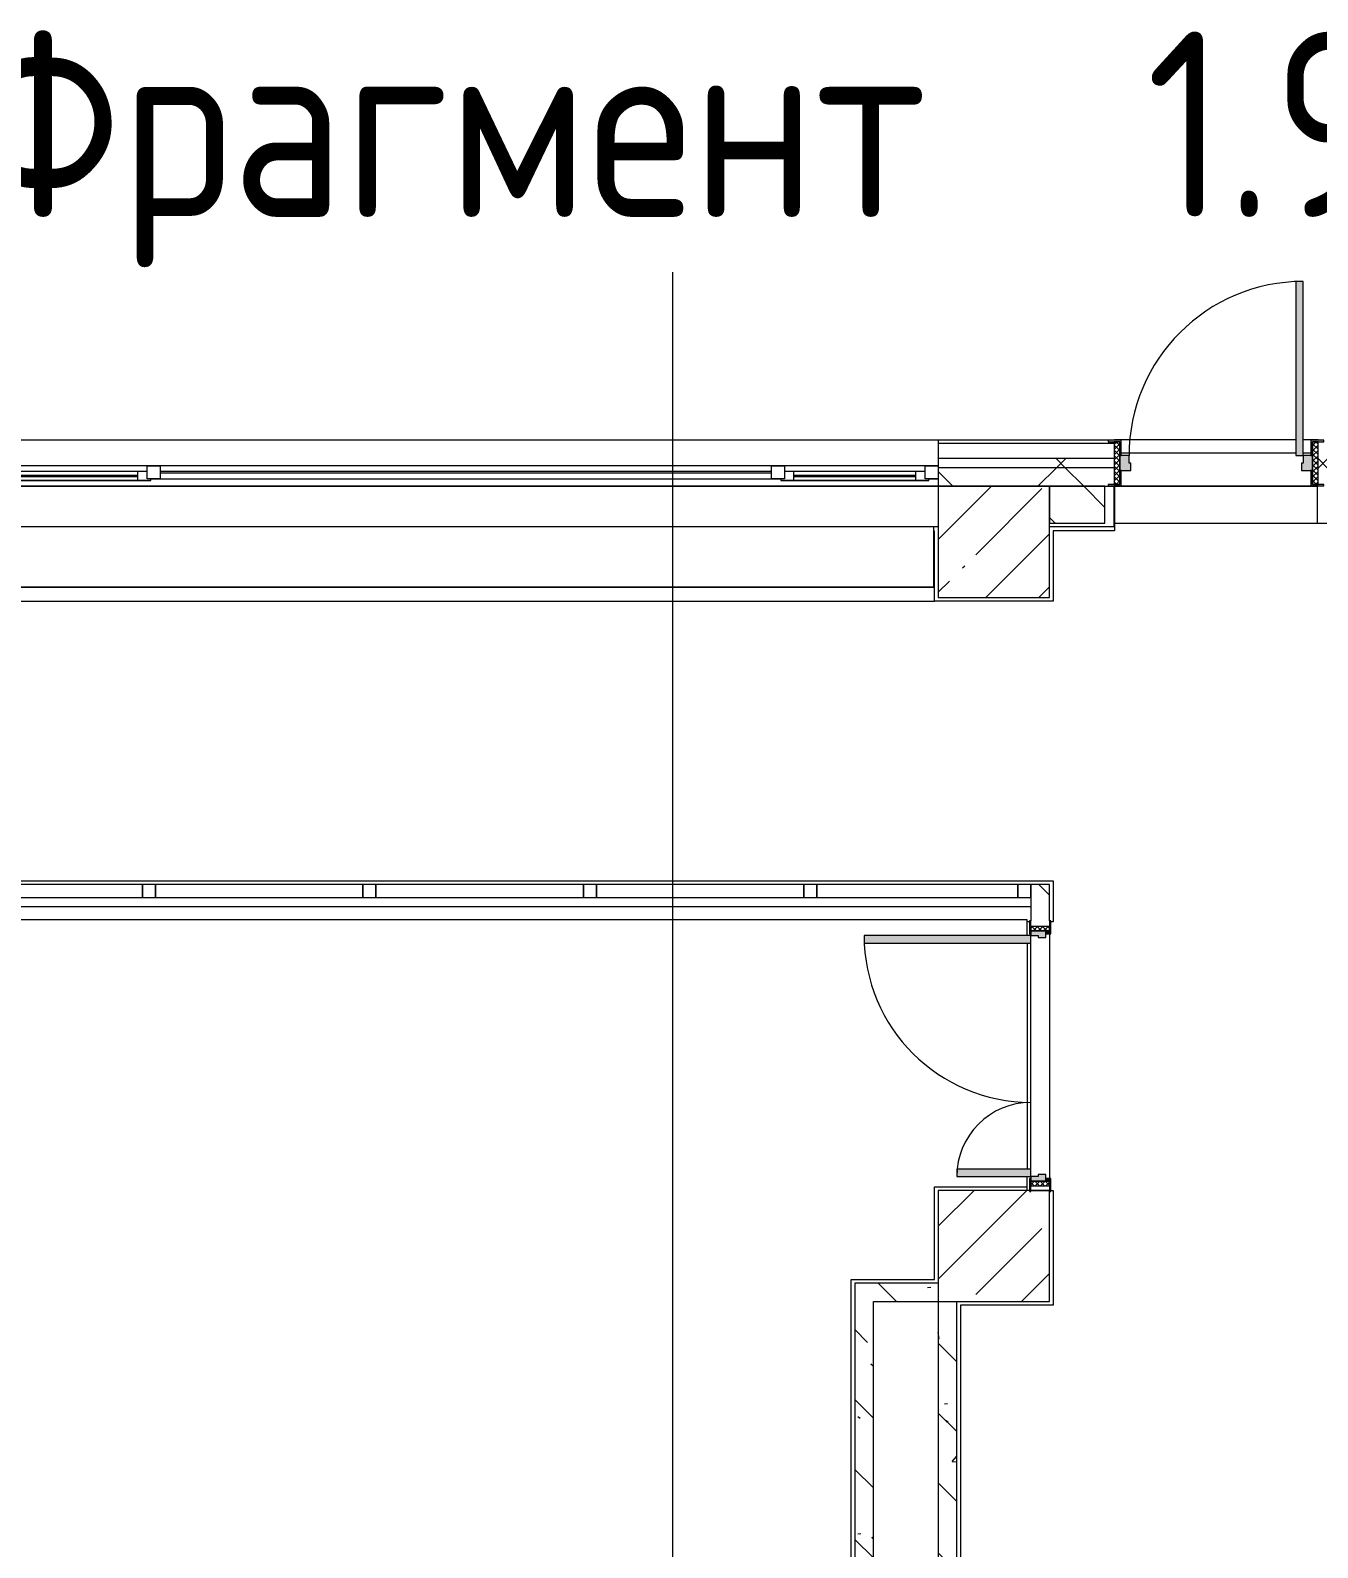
# Model space of a CAD drawing. Header units: millimetres. Extents: x 3991 to 282775, y -8553 to 29560.
# Drawn here: x 210075 to 217023, y 21372 to 29560 of the extents above; entities that cross this region are included whole.
import ezdxf

# ---------------------------------------------------------------- set-up
doc = ezdxf.new("R2010")
doc.units = ezdxf.units.MM
for name, color, linetype, lineweight, true_color in [('A-DOOR-3', 7, 'Continuous', 5, 0xaaaaaa), ('A-DOOR-4', 7, 'Continuous', 5, 0xe2e2e2), ('A-DOOR-FRAM-2', 7, 'Continuous', 5, 0xe2e2e2), ('A-DOOR-FRAM-3', 7, 'Continuous', 5, 0xaaaaaa), ('A-FLOR-1', 7, 'Continuous', 5, 0xaaaaaa), ('G-ANNO-TEXT-1', 7, 'Continuous', 9, 0x3c3c3c), ('I-WALL-4', 7, 'Continuous', 5, 0x787878)]:
    doc.layers.add(name, color=color, linetype=linetype, lineweight=lineweight, true_color=true_color)
for name, color, linetype, lineweight in [('A-GLAZ-2', 7, 'Continuous', 5), ('A-GLAZ-CURT-2', 7, 'Continuous', 5), ('A-GLAZ-CWMG-2', 7, 'Continuous', 5), ('A-WALL', 7, 'Continuous', 9), ('A-WALL-4', 7, 'Continuous', 5), ('I-WALL-3', 7, 'Continuous', 5), ('S-COLS', 7, 'Continuous', 5)]:
    doc.layers.add(name, color=color, linetype=linetype, lineweight=lineweight)
doc.styles.add('GOST Common_4', font='GOST_Common.ttf', dxfattribs={"width": 0.9, "height": 1000})
pattern_1 = [(45, (148815.1, 0), (-285.1231, 285.1231), []), (45, (149100.2, 0), (-285.1231, 285.1231), [504.031, -100.806, 16.764, -84.042])]
pattern_2 = [(135, (148815.1, 0), (-377.1708, -377.1708), [533.4, -88.9, 17.78, -88.9]), (135, (148815.1, 376.94), (-377.1708, -377.1708), []), (50, (148815.1, 0), (637.6445, -55.7866), [66.675, -733.425]), (355, (148815.1, 0), (-123.3494, 668.699), [53.34, -586.74]), (100.451, (148868.2, -4.65), (514.299, 612.908), [56.665, -623.315]), (46.184, (148815.1, 177.8), (948.7764, -147.15), [100.012, -1100.137]), (96.636, (148894.15, 165.5), (830.909, 865.997), [84.998, -934.973]), (351.184, (148815.1, 177.8), (830.918, 865.988), [80.01, -880.11]), (21, (148904, 133.35), (530.6506, -357.9283), [66.675, -733.425]), (326, (148904, 133.35), (216.308, 644.6585), [53.34, -586.74]), (71.451, (148948.2, 103.5), (746.9596, 286.7243), [56.665, -623.315]), (37.5, (148815.09, 0), (10.8105, 295.9426), [16.764, -562.864, 16.764, -578.866, -588.962]), (37.5, (148815.09, 0), (10.8105, 295.9426), [-1175.258, 16.764, -572.198]), (7.5, (148815.1, 0), (233.8692, 350.6318), [16.764, -322.834, 16.764, -549.529, -224.472]), (7.5, (148815.1, 0), (233.8692, 350.6318), [-905.891, 16.764, -207.708]), (327.5, (148616.84, 0), (474.5678, -20.0513), [16.764, -205.486, 16.764, -676.656, -920.115]), (327.5, (148616.84, 0), (474.5678, -20.0513), [-915.67, 16.764, -903.351]), (317.5, (148527.94, 0), (518.4522, 88.9934), [16.764, -272.161, 16.764, -443.738, -653.415]), (317.5, (148527.94, 0), (518.4522, 88.9934), [-749.427, 16.764, -636.651])]
pattern_3 = [(45, (148815.1, 0), (-353.5534, 353.5534), []), (135, (148815.1, 0), (-353.5534, -353.5534), [])]

# ---------------------------------------------------------------- blocks, each defined once
blk = doc.blocks.new('Системная панель - Стекло - 70мм-31693610-Общий план 1 этажа с размещением фрагментов 1_1-1_9')
at = {"layer": 'A-GLAZ-CURT-2'}
h = blk.add_hatch(dxfattribs=at)
h.set_pattern_fill('FP_91', color=256, style=0, pattern_type=2)
h.set_pattern_definition([(225, (66547.5, 24415), (1414.214, -1414.214), [1000, -3000]), (225, (67547.5, 24915), (1414.214, -1414.214), [3000, -1000]), (225, (65547.5, 25415), (1414.214, -1414.214), [1000, -3000])])
h.paths.add_polyline_path([(-542.5, 35), (-542.5, -35), (542.5, -35), (542.5, 35), (-331.8, 35)])
for p, q in [((542.5, 35), (-542.5, 35)), ((-542.5, 35), (-542.5, -35)), ((542.5, -35), (542.5, 35)), ((-542.5, -35), (542.5, -35))]:
    blk.add_line(p, q, dxfattribs=at)
blk = doc.blocks.new('Системная панель - Стекло - 70мм-31693619-Общий план 1 этажа с размещением фрагментов 1_1-1_9')
at = {"layer": 'A-GLAZ-CURT-2'}
for p, q in [((547.5, 35), (-547.5, 35)), ((-547.5, 35), (-547.5, -35)), ((547.5, -35), (547.5, 35)), ((-547.5, -35), (547.5, -35))]:
    blk.add_line(p, q, dxfattribs=at)
blk = doc.blocks.new('Прямоугольный импост - 50 x 70 мм-23766079-Общий план 1 этажа с размещением фрагментов 1_1-1_9')
at = {"layer": 'A-GLAZ-CWMG-2'}
for p, q in [((-35, 35), (35, 35)), ((-35, -35), (-35, 35)), ((35, 35), (35, -35)), ((35, -35), (-35, -35))]:
    blk.add_line(p, q, dxfattribs=at)
blk = doc.blocks.new('Системная панель - Стекло - 70мм-31693620-Общий план 1 этажа с размещением фрагментов 1_1-1_9')
at = {"layer": 'A-GLAZ-CURT-2'}
for p, q in [((560, 35), (-560, 35)), ((-560, 35), (-560, -35)), ((560, -35), (560, 35)), ((-560, -35), (560, -35))]:
    blk.add_line(p, q, dxfattribs=at)
blk = doc.blocks.new('Системная панель - Стекло - 70мм-V169-Общий план 1 этажа с размещением фрагментов 1_1-1_9')
at = {"layer": 'A-GLAZ-CURT-2'}
for p, q in [((560, 35), (-560, 35)), ((-560, 35), (-560, -35)), ((560, -35), (560, 35)), ((-560, -35), (560, -35))]:
    blk.add_line(p, q, dxfattribs=at)
blk = doc.blocks.new('120_Окно_СКБ_3Ст - 120_Окно_СКБ_3Ст_5100-21641134-Общий план 1 этажа с размещением фрагментов 1_1-1_9')
at = {"layer": 'A-GLAZ-2'}
for p, q in [((-2550, -75), (-2550, -5)), ((-2550, -5), (-2480, -5)), ((2550, -5), (-2550, -5)), ((-2480, -75), (-2550, -75)), ((-2550, -75), (-2500, -75)), ((-2480, -75), (-2500, -75)), ((-2500, -75), (-2500, -85)), ((-2480, -5), (-2480, -75)), ((-1720, -35), (-2480, -35)), ((-2480, -35), (-2480, -75)), ((-2430, -85), (-2430, -35)), ((-2430, -55), (-1770, -55)), ((-1770, -65), (-2430, -65)), ((-1770, -85), (-1770, -35)), ((-1720, -75), (-1720, -5)), ((-1720, -5), (-1650, -5)), ((-1720, -75), (-1720, -35)), ((-1650, -75), (-1720, -75)), ((-1700, -75), (-1720, -75)), ((-1700, -75), (1700, -75)), ((-1700, -85), (-1700, -75)), ((-1650, -5), (-1650, -75)), ((1650, -35), (-1650, -35)), ((1650, -45), (-1650, -45)), ((1650, -75), (1650, -5)), ((1650, -5), (1720, -5)), ((1720, -75), (1650, -75)), ((1720, -75), (1700, -75)), ((1700, -75), (1700, -85)), ((1720, -5), (1720, -75)), ((2480, -35), (1720, -35)), ((1720, -35), (1720, -75)), ((1770, -85), (1770, -35)), ((1770, -55), (2430, -55)), ((2430, -65), (1770, -65)), ((2430, -85), (2430, -35)), ((2480, -75), (2480, -5)), ((2480, -5), (2550, -5)), ((2480, -75), (2480, -35)), ((2550, -75), (2480, -75)), ((2500, -75), (2480, -75)), ((2500, -75), (2550, -75)), ((2500, -85), (2500, -75)), ((2550, -5), (2550, -75)), ((-2500, -85), (-1700, -85)), ((-1700, -85), (-2500, -85)), ((1700, -85), (2500, -85)), ((2500, -85), (1700, -85))]:
    blk.add_line(p, q, dxfattribs=at)
blk = doc.blocks.new('110_Дверь_СКБ_1Ст_Наружная - ДН-2д_л__ Дверь из подвала ЛК _900 мм в свету_ 3300-22851703-Общий план 1 этажа с размещением фрагментов 1_1-1_9')
at = {"layer": 'A-DOOR-3'}
h = blk.add_hatch(dxfattribs=at)
h.set_pattern_fill('FP_171', color=256, style=0, pattern_type=2)
h.set_pattern_definition([(135, (1756.41, 199.685), (-14.14214, -14.14214), []), (225, (1756.41, 199.685), (14.14214, -14.14214), [])])
h.paths.add_polyline_path([(559.5, -105), (569.5, -105), (569.5, 125), (539.5, 121.6), (539.5, -105)])
at = {"layer": 'A-DOOR-4'}
h = blk.add_hatch(color=256, dxfattribs=at)
h.paths.add_polyline_path([(539.5, 50), (539.5, 125), (601.5, 125), (601.5, 133), (531.5, 133), (531.5, 50)])
h.paths.add_polyline_path([(-500.5, 50), (-492.5, 50), (-492.5, 133), (-562.5, 133), (-562.5, 125), (-500.5, 125), (-500.5, 65)])
h = blk.add_hatch(color=256, dxfattribs=at)
h.paths.add_polyline_path([(539.5, -30), (539.5, 50), (489.5, 50), (489.5, 10), (479.5, 10), (479.5, -30), (489.5, -30)])
h.paths.add_polyline_path([(-440.5, -30), (-440.5, 10), (-450.5, 10), (-450.5, 50), (-500.5, 50), (-500.5, -30), (-450.5, -30)])
h = blk.add_hatch(color=256, dxfattribs=at)
h.paths.add_polyline_path([(540.4, -113), (601.5, -113), (601.5, -105), (539.5, -105), (539.5, -30), (531.5, -30), (531.5, -113), (539.5, -113)])
h.paths.add_polyline_path([(-501.4, -113), (-492.5, -113), (-492.5, -30), (-500.5, -30), (-500.5, -105), (-562.5, -105), (-562.5, -113), (-529.5, -113)])
at = {"layer": 'A-DOOR-FRAM-2'}
blk.add_hatch(color=256, dxfattribs=at).paths.add_polyline_path([(489.5, 50), (489.5, 990), (449.5, 990), (449.5, 50)])
at = {"layer": 'A-DOOR-FRAM-3'}
h = blk.add_hatch(dxfattribs=at)
h.set_pattern_fill('FP_172', color=256, style=0, pattern_type=2)
h.set_pattern_definition([(45, (-366.384, 199.685), (-14.1421, 14.1421), []), (135, (-366.384, 199.685), (-14.1421, -14.1421), [])])
h.paths.add_polyline_path([(-530.5, -105), (-500.5, -105), (-500.5, 125), (-530.5, 125), (-530.5, -50.9)])
at = {"layer": 'A-DOOR-3'}
for p, q in [((489.5, 990), (449.5, 990)), ((449.5, 990), (449.5, 50)), ((489.5, 50), (489.5, 990)), ((-492.5, 133), (-562.5, 133)), ((-562.5, 133), (-562.5, 125)), ((-562.5, 125), (-500.5, 125)), ((-500.5, 125), (-500.5, 50)), ((-492.5, 50), (-492.5, 133)), ((601.5, 133), (531.5, 133)), ((531.5, 133), (531.5, 50)), ((539.5, 50), (539.5, 125)), ((539.5, 125), (601.5, 125)), ((601.5, 125), (601.5, 133)), ((-500.5, 50), (-492.5, 50)), ((449.5, 50), (489.5, 50)), ((531.5, 50), (539.5, 50)), ((-492.5, -30), (-500.5, -30)), ((-500.5, -30), (-500.5, -105)), ((-492.5, -113), (-492.5, -30)), ((539.5, -30), (531.5, -30)), ((531.5, -30), (531.5, -113)), ((539.5, -105), (539.5, -30)), ((-562.5, -105), (-562.5, -113)), ((-500.5, -105), (-562.5, -105)), ((-562.5, -113), (-492.5, -113)), ((531.5, -113), (601.5, -113)), ((601.5, -105), (539.5, -105)), ((601.5, -113), (601.5, -105))]:
    blk.add_line(p, q, dxfattribs=at)
blk.add_arc((489.5, 50), 940, 90, 180, dxfattribs=at)
at = {"layer": 'A-DOOR-FRAM-3'}
for p, q in [((-500.5, 125), (-530.5, 125)), ((-530.5, 125), (-530.5, -105)), ((-500.5, -105), (-500.5, 125)), ((569.5, 125), (539.5, 125)), ((539.5, 125), (539.5, -105)), ((569.5, -105), (569.5, 125)), ((-450.5, 50), (-500.5, 50)), ((-500.5, 50), (-500.5, -30)), ((-450.5, 10), (-450.5, 50)), ((-440.5, 10), (-450.5, 10)), ((-440.5, -30), (-440.5, 10)), ((489.5, 10), (479.5, 10)), ((479.5, 10), (479.5, -30)), ((489.5, 50), (489.5, 10)), ((539.5, 50), (489.5, 50)), ((539.5, -30), (539.5, 50)), ((-500.5, -30), (-440.5, -30)), ((479.5, -30), (539.5, -30)), ((-530.5, -105), (-500.5, -105)), ((539.5, -105), (569.5, -105))]:
    blk.add_line(p, q, dxfattribs=at)
blk = doc.blocks.new('110_Дверь_СКБ_2Ст - Д-10а_ СОШ_Дв_1450x2100h_Горячий цех-V226-Общий план 1 этажа с размещением фрагментов 1_1-1_9')
at = {"layer": 'A-DOOR-3'}
h = blk.add_hatch(dxfattribs=at)
h.set_pattern_fill('FP_95', color=256, style=0, pattern_type=2)
h.set_pattern_definition([(135, (1601.41, 114.685), (-14.14214, -14.14214), []), (225, (1601.41, 114.685), (14.14214, -14.14214), [])])
h.paths.add_polyline_path([(687.5, 50), (687.5, -50), (712.5, -50), (712.5, 50)])
at = {"layer": 'A-DOOR-4'}
for points in [[(622.5, 472.7), (622.5, 50), (662.5, 50), (662.5, 950), (622.5, 950), (622.5, 502)], [(-637.5, 330.7), (-637.5, 50), (-597.5, 50), (-597.5, 450), (-637.5, 450), (-637.5, 370.8)]]:
    blk.add_hatch(color=256, dxfattribs=at).paths.add_polyline_path(points)
h = blk.add_hatch(color=256, dxfattribs=at)
h.paths.add_polyline_path([(-662.5, -30), (-627.5, -30), (-627.5, 10), (-637.5, 10), (-637.5, 50), (-662.5, 50)])
h.paths.add_polyline_path([(652.5, -30), (687.5, -30), (687.5, 50), (662.5, 50), (662.5, 10), (652.5, 10), (652.5, -9.2)])
at = {"layer": 'A-DOOR-FRAM-2'}
for points in [[(-717.5, 50), (-647.5, 50), (-647.5, 58), (-717.5, 54.2)], [(672.5, 50), (742.5, 50), (737.5, 58), (672.5, 58)], [(-717.5, -50), (-712.5, -58), (-647.5, -58), (-647.5, -50), (-712.5, -50)], [(-662.5, -50), (-647.5, -50), (-647.5, -30), (-662.5, -30)], [(672.5, -50), (687.5, -50), (687.5, -30), (672.5, -30)], [(672.5, -50), (672.5, -58), (742.5, -58), (737.5, -50), (687.5, -50)]]:
    blk.add_hatch(color=256, dxfattribs=at).paths.add_polyline_path(points)
at = {"layer": 'A-DOOR-FRAM-3'}
h = blk.add_hatch(dxfattribs=at)
h.set_pattern_fill('FP_96', color=256, style=0, pattern_type=2)
h.set_pattern_definition([(45, (-521.384, 114.685), (-14.1421, 14.1421), []), (135, (-521.384, 114.685), (-14.1421, -14.1421), [])])
h.paths.add_polyline_path([(-687.5, -50), (-662.5, -50), (-662.5, 50), (-687.5, 50)])
at = {"layer": 'A-DOOR-3'}
for p, q in [((662.5, 950), (622.5, 950)), ((622.5, 950), (622.5, 50)), ((662.5, 50), (662.5, 950)), ((-637.5, 450), (-637.5, 50)), ((-597.5, 450), (-637.5, 450)), ((-597.5, 50), (-597.5, 450)), ((-637.5, 50), (-597.5, 50)), ((622.5, 50), (662.5, 50))]:
    blk.add_line(p, q, dxfattribs=at)
for centre, radius, start, end in [((662.5, 50), 900, 90, 180), ((-637.5, 50), 400, 0, 90)]:
    blk.add_arc(centre, radius, start, end, dxfattribs=at)
at = {"layer": 'A-DOOR-FRAM-3'}
for p, q in [((-647.5, 58), (-717.5, 58)), ((-717.5, 58), (-717.5, 50)), ((-717.5, 50), (-647.5, 50)), ((-662.5, 50), (-687.5, 50)), ((-687.5, 50), (-687.5, -50)), ((-637.5, 50), (-662.5, 50)), ((-662.5, 50), (-662.5, -30)), ((-662.5, -50), (-662.5, 50)), ((-647.5, 50), (-647.5, 58)), ((-637.5, 10), (-637.5, 50)), ((-627.5, 10), (-637.5, 10)), ((-627.5, -30), (-627.5, 10)), ((662.5, 10), (652.5, 10)), ((652.5, 10), (652.5, -30)), ((662.5, 50), (662.5, 10)), ((687.5, 50), (662.5, 50)), ((742.5, 58), (672.5, 58)), ((672.5, 58), (672.5, 50)), ((672.5, 50), (742.5, 50)), ((687.5, -30), (687.5, 50)), ((712.5, 50), (687.5, 50)), ((687.5, 50), (687.5, -50)), ((712.5, -50), (712.5, 50)), ((742.5, 50), (742.5, 58)), ((-647.5, -50), (-717.5, -50)), ((-717.5, -50), (-717.5, -58)), ((-717.5, -58), (-647.5, -58)), ((-687.5, -50), (-662.5, -50)), ((-662.5, -30), (-627.5, -30)), ((-647.5, -30), (-662.5, -30)), ((-662.5, -30), (-662.5, -50)), ((-662.5, -50), (-647.5, -50)), ((-647.5, -50), (-647.5, -30)), ((-647.5, -58), (-647.5, -50)), ((652.5, -30), (687.5, -30)), ((687.5, -30), (672.5, -30)), ((672.5, -30), (672.5, -50)), ((672.5, -50), (687.5, -50)), ((742.5, -50), (672.5, -50)), ((672.5, -50), (672.5, -58)), ((672.5, -58), (742.5, -58)), ((687.5, -50), (687.5, -30)), ((687.5, -50), (712.5, -50)), ((742.5, -58), (742.5, -50))]:
    blk.add_line(p, q, dxfattribs=at)
blk = doc.blocks.new('Прямоугольный импост - 50 x 70 мм-23766160-Общий план 1 этажа с размещением фрагментов 1_1-1_9')
at = {"layer": 'A-GLAZ-CWMG-2'}
for p, q in [((0, 35), (-70, 35)), ((-70, 35), (-70, -35)), ((0, -35), (0, 35)), ((-70, -35), (0, -35))]:
    blk.add_line(p, q, dxfattribs=at)
blk = doc.blocks.new('Системная панель - Стекло - 70мм-V242-Общий план 1 этажа с размещением фрагментов 1_1-1_9')
at = {"layer": 'A-GLAZ-CURT-2'}
for p, q in [((560, 35), (-560, 35)), ((-560, 35), (-560, -35)), ((560, -35), (560, 35)), ((-560, -35), (560, -35))]:
    blk.add_line(p, q, dxfattribs=at)
blk = doc.blocks.new('Зашивка приборов отопления10 - Зашивка приборов отопления-33278020-Общий план 1 этажа с размещением фрагментов 1_1-1_9')
at = {"layer": 'A-WALL-4'}
for p, q in [((51570, 26880), (51570, 26555)), ((56925.6, 26880), (51570, 26880)), ((56925.6, 26555), (56925.6, 26880)), ((51570, 26555), (56925.6, 26555)), ((56930, 26555), (51570, 26555)), ((51570, 26555), (51570, 26480)), ((56930, 26480), (56930, 26555)), ((51570, 26480), (56930, 26480))]:
    blk.add_line(p, q, dxfattribs=at)

msp = doc.modelspace()

# ---------------------------------------------------------------- hatches: boundary and pattern name
at = {"layer": 'A-WALL-4'}
h = msp.add_hatch(dxfattribs=at)
h.set_pattern_fill('FP_73', color=256, style=0, pattern_type=2)
h.set_pattern_definition(pattern_3)
h.paths.add_polyline_path([(230831.4, 27200), (233785.1, 27200), (233785.1, 27250), (229165.1, 27250), (229165.1, 27200), (229893.3, 27200)])
h.paths.add_polyline_path([(225565.1, 27200), (226065.1, 27200), (226065.1, 27250), (225165.1, 27250), (225165.1, 27200)])
h.paths.add_polyline_path([(222355.1, 27200), (223065.1, 27200), (223065.1, 27250), (221725.1, 27250), (221725.1, 27200)])
h.paths.add_polyline_path([(219125.1, 27200), (219625.1, 27200), (219625.1, 27250), (217025.1, 27250), (217025.1, 27200), (219103.6, 27200)])
h.paths.add_polyline_path([(215925.1, 27200), (215925.1, 27250), (214975.1, 27250), (214975.1, 27200), (215575.1, 27200)])
h.paths.add_polyline_path([(208820.1, 27200), (209875.1, 27200), (209875.1, 27250), (208820.1, 27250), (208820.1, 27210)])
h.paths.add_polyline_path([(205675.1, 27200), (206520.1, 27200), (206520.1, 27250), (205675.1, 27250), (205675.1, 27206.1)])
h.paths.add_polyline_path([(199675.1, 27200), (200575.1, 27200), (200575.1, 27250), (199675.1, 27250), (199675.1, 27210)])
h.paths.add_polyline_path([(203466.6, 27200), (203575.1, 27200), (203575.1, 27250), (202675.1, 27250), (202675.1, 27200), (202975.1, 27200)])
h.paths.add_polyline_path([(196625.3, 27200), (197575.1, 27200), (197575.1, 27250), (196475.1, 27250), (196475.1, 27200)])
h.paths.add_polyline_path([(191738.8, 27200), (193375.1, 27200), (193375.1, 27250), (190975.1, 27250), (190975.1, 27200), (191595.1, 27200)])
h = msp.add_hatch(dxfattribs=at)
h.set_pattern_fill('FP_73', color=256, style=0, pattern_type=2)
h.set_pattern_definition(pattern_3)
h.paths.add_polyline_path([(233785.1, 27100), (233780.5, 27200), (229165.1, 27198.1), (229165.1, 27100), (233763.3, 27100)])
h.paths.add_polyline_path([(217057.1, 27100), (219625.1, 27100), (219625.1, 27200), (217025.1, 27200), (217025.1, 27110), (217057.1, 27110), (217057.1, 27102), (217025.1, 27100)])
h.paths.add_polyline_path([(191595.1, 27100), (193375.1, 27100), (193375.1, 27200), (190975.1, 27200), (190975.1, 27100), (191575.1, 27100)])
h.paths.add_polyline_path([(196475.1, 27100), (197575.1, 27100), (197575.1, 27200), (196475.1, 27200), (196475.1, 27139.7)])
h.paths.add_polyline_path([(199675.1, 27100), (200575.1, 27100), (200575.1, 27200), (199675.1, 27200), (199675.1, 27140)])
h.paths.add_polyline_path([(202675.1, 27100), (203575.1, 27100), (203575.1, 27200), (202675.1, 27200), (202675.1, 27140)])
h.paths.add_polyline_path([(205675.1, 27100), (206520.1, 27100), (206520.1, 27200), (205675.1, 27200), (205675.1, 27140)])
h.paths.add_polyline_path([(226065.1, 27100), (226065.1, 27200), (225165.1, 27200), (225165.1, 27100), (225944.8, 27100)])
h.paths.add_polyline_path([(208820.1, 27100), (209875.1, 27100), (209875.1, 27200), (208820.1, 27200), (208820.1, 27140)])
h.paths.add_polyline_path([(223065.1, 27100), (223065.1, 27200), (221725.1, 27200), (221725.1, 27100), (223012.9, 27100)])
h.paths.add_polyline_path([(214975.1, 27100), (215893.1, 27102), (215893.1, 27110), (215925.1, 27110), (215925.1, 27200), (214975.1, 27200), (214975.1, 27140)])
h = msp.add_hatch(dxfattribs=at)
h.set_pattern_fill('FP_58', color=256, style=0, pattern_type=2)
h.set_pattern_definition([(135, (148815.1, 0), (-176.7767, -176.7767), [])])
h.paths.add_polyline_path([(208820.1, 26900), (208975.1, 26900), (208975.1, 27100), (208820.1, 27100), (208820.1, 26936.5)])
h.paths.add_polyline_path([(191595.1, 26900), (193375.1, 26900), (193375.1, 27100), (191575.1, 27100), (191575.1, 26900)])
h.paths.add_polyline_path([(229465.1, 26900), (229465.1, 27100), (229165.1, 27100), (229165.1, 26900)])
h.paths.add_polyline_path([(196625.3, 26900), (196975.1, 26900), (196975.1, 27100), (196475.1, 27100), (196475.1, 26900)])
h.paths.add_polyline_path([(199675.1, 26900), (200575.1, 26900), (200575.1, 27100), (199675.1, 27100), (199675.1, 26925)])
h.paths.add_polyline_path([(225565.1, 26900), (225565.1, 27100), (225165.1, 27100), (225165.1, 26900), (225243.3, 26900)])
h.paths.add_polyline_path([(223065.1, 26900), (223065.1, 27100), (222855.1, 27100), (222855.1, 26900), (223012.9, 26900)])
h.paths.add_polyline_path([(202675.1, 26900), (202975.1, 26900), (202975.1, 27100), (202675.1, 27100), (202675.1, 26969.4)])
h.paths.add_polyline_path([(205675.1, 26900), (206520.1, 26900), (206520.1, 27100), (205675.1, 27100), (205675.1, 26964.6)])
h.paths.add_polyline_path([(221725.1, 26900), (222355.1, 26900), (222355.1, 27100), (221725.1, 27100), (221725.1, 26985.6)])
h.paths.add_polyline_path([(219125.1, 26900), (219125.1, 27100), (217021.1, 27100), (217025.1, 26900), (219103.6, 26900)])
h.paths.add_polyline_path([(209575.1, 26900), (209875.1, 26900), (209875.1, 27100), (209575.1, 27100), (209575.1, 26953.9)])
h.paths.add_polyline_path([(215875.1, 26900), (215875.1, 27100), (215575.1, 27100), (215575.1, 26900)])
at = {"layer": 'I-WALL-4'}
h = msp.add_hatch(dxfattribs=at)
h.set_pattern_fill('FP_86', color=256, style=0, pattern_type=2)
h.set_pattern_definition(pattern_2)
h.paths.add_polyline_path([(215475.1, 23300), (215575.1, 23300), (215575.1, 23325), (215475.1, 23325)])
h.paths.add_polyline_path([(215475.1, 24725), (215575.1, 24725), (215575.1, 24950), (215475.1, 24950), (215475.1, 24750)])
h = msp.add_hatch(dxfattribs=at)
h.set_pattern_fill('FP_86', color=256, style=0, pattern_type=2)
h.set_pattern_definition(pattern_2)
h.paths.add_polyline_path([(214625.1, 15550), (214625.1, 15750), (214525.1, 15750), (214525.1, 15550), (214535.7, 15550)])
h.paths.add_polyline_path([(214625.1, 16450), (214625.1, 22800), (214525.1, 22800), (214525.1, 16450)])
h = msp.add_hatch(dxfattribs=at)
h.set_pattern_fill('FP_86', color=256, style=0, pattern_type=2)
h.set_pattern_definition(pattern_2)
h.paths.add_polyline_path([(214625.1, 22700), (214975.1, 22700), (214975.1, 22800), (214625.1, 22800)])
h = msp.add_hatch(dxfattribs=at)
h.set_pattern_fill('FP_86', color=256, style=0, pattern_type=2)
h.set_pattern_definition(pattern_2)
h.paths.add_polyline_path([(214975.1, 21150), (215075.1, 21150), (215075.1, 22700), (214975.1, 22700), (214975.1, 21170)])
at = {"layer": 'S-COLS'}
h = msp.add_hatch(dxfattribs=at)
h.set_pattern_fill('FP_57', color=256, style=0, pattern_type=2)
h.set_pattern_definition(pattern_1)
h.paths.add_polyline_path([(215575.1, 26500), (215575.1, 27100), (214975.1, 27100), (214975.1, 26500), (215194.3, 26500)])
h = msp.add_hatch(dxfattribs=at)
h.set_pattern_fill('FP_57', color=256, style=0, pattern_type=2)
h.set_pattern_definition(pattern_1)
h.paths.add_polyline_path([(215095.1, 22700), (215575.1, 22700), (215575.1, 23300), (214975.1, 23300), (214975.1, 22700)])

# ---------------------------------------------------------------- linework, layer by layer
at = {"layer": 'A-FLOR-1'}
for p, q in [((216905.1, 27350), (215926.1, 27350)), ((217025.1, 27350), (216945.1, 27350)), ((215926.1, 27102), (215926.1, 26860)), ((214955.1, 26555), (214955.1, 26860)), ((215926.1, 26860), (215595.1, 26860)), ((215595.1, 26860), (215595.1, 26480)), ((215595.1, 26480), (214955.1, 26480)), ((206765.1, 24970), (215595.1, 24970)), ((215595.1, 24970), (215595.1, 24750)), ((215455.1, 24760), (209545.1, 24760)), ((215455.1, 24675), (215455.1, 24760)), ((215467.1, 24750), (215455.1, 24750)), ((215595.1, 24750), (215583.1, 24750)), ((215455.1, 24635), (215455.1, 23415)), ((215455.1, 23300), (215455.1, 23375)), ((214955.1, 22820), (214955.1, 23320)), ((214955.1, 23320), (215455.1, 23320)), ((215583.1, 23300), (215595.1, 23300)), ((215595.1, 23300), (215595.1, 22680)), ((214505.1, 16530), (214505.1, 22820)), ((214505.1, 22820), (214955.1, 22820)), ((215595.1, 22680), (215095.1, 22680)), ((215095.1, 22680), (215095.1, 21170))]:
    msp.add_line(p, q, dxfattribs=at)
at = {"layer": 'A-WALL'}
for p, q in [((215925.1, 27330), (214975.1, 27330)), ((215925.1, 27250), (214975.1, 27250)), ((215925.1, 27200), (214975.1, 27200)), ((215875.1, 27100), (215575.1, 27100)), ((215575.1, 27100), (215875.1, 27100))]:
    msp.add_line(p, q, dxfattribs=at)
at = {"layer": 'A-WALL-4'}
for p, q in [((190975.1, 27350), (215925.1, 27350)), ((214975.1, 27350), (214975.1, 27100)), ((215963.1, 27280), (216905.1, 27280)), ((216945.1, 27280), (216987.1, 27280)), ((214975.1, 27100), (209875.1, 27100)), ((214975.1, 27100), (215575.1, 27100)), ((215575.1, 27100), (215575.1, 26900)), ((215875.1, 26900), (215875.1, 27100)), ((215875.1, 27100), (215925.1, 27100)), ((217021.1, 27100), (215925.1, 27100)), ((217025.1, 27100), (217021.1, 27100)), ((217021.1, 27100), (217021.1, 26900)), ((215575.1, 26900), (215875.1, 26900)), ((217021.1, 26900), (217125.1, 26900))]:
    msp.add_line(p, q, dxfattribs=at)
at = {"layer": 'G-ANNO-TEXT-1'}
msp.add_line((213542.3, 12861.8), (213542.3, 28255.4), dxfattribs=at)
at = {"layer": 'I-WALL-3'}
for p, q in [((209875.1, 27100), (214975.1, 27100)), ((215925.1, 27100), (217021.1, 27100)), ((215925.1, 26880), (215925.1, 27100)), ((214975.1, 26880), (209575.1, 26880)), ((215925.1, 26880), (215575.1, 26880)), ((215925.1, 26900), (217021.1, 26900)), ((215575.1, 24950), (215475.1, 24950)), ((215475.1, 24950), (215475.1, 24755)), ((215575.1, 24755), (215575.1, 24950)), ((215475.1, 24830), (209525.1, 24830)), ((215575.1, 24685), (215575.1, 23365)), ((215475.1, 23415), (215475.1, 24635)), ((215475.1, 23300), (215575.1, 23300)), ((214525.1, 22800), (214525.1, 16530)), ((214975.1, 22800), (214525.1, 22800)), ((214975.1, 22800), (214975.1, 21150)), ((214625.1, 21150), (214625.1, 22700)), ((214625.1, 22700), (215075.1, 22700)), ((215075.1, 21150), (215075.1, 22700))]:
    msp.add_line(p, q, dxfattribs=at)
at = {"layer": 'S-COLS'}
for p, q in [((215575.1, 27100), (214975.1, 27100)), ((214975.1, 27100), (214975.1, 26500)), ((215575.1, 26900), (215575.1, 27100)), ((215575.1, 26500), (215575.1, 26900)), ((214975.1, 26500), (215575.1, 26500)), ((215467.1, 23300), (214975.1, 23300)), ((214975.1, 23300), (214975.1, 22700)), ((215575.1, 23300), (215475.1, 23300)), ((215575.1, 22700), (215575.1, 23295)), ((214975.1, 22700), (215575.1, 22700))]:
    msp.add_line(p, q, dxfattribs=at)

# ---------------------------------------------------------------- block references
at = {"layer": 'A-DOOR-3'}
msp.add_blockref('110_Дверь_СКБ_1Ст_Наружная - ДН-2д_л__ Дверь из подвала ЛК _900 мм в свету_ 3300-22851703-Общий план 1 этажа с размещением фрагментов 1_1-1_9', (216455.6, 27215), dxfattribs=at)
at = {"layer": 'A-DOOR-3', "rotation": 89.99999999999982}
msp.add_blockref('110_Дверь_СКБ_2Ст - Д-10а_ СОШ_Дв_1450x2100h_Горячий цех-V226-Общий план 1 этажа с размещением фрагментов 1_1-1_9', (215525.1, 24012.5), dxfattribs=at)
at = {"layer": 'A-GLAZ-2'}
msp.add_blockref('120_Окно_СКБ_3Ст - 120_Окно_СКБ_3Ст_5100-21641134-Общий план 1 этажа с размещением фрагментов 1_1-1_9', (212425.1, 27215), dxfattribs=at)
at = {"layer": 'A-GLAZ-CURT-2', "rotation": 180}
for name, p in [('Системная панель - Стекло - 70мм-31693619-Общий план 1 этажа с размещением фрагментов 1_1-1_9', (210132.6, 24915)), ('Системная панель - Стекло - 70мм-V242-Общий план 1 этажа с размещением фрагментов 1_1-1_9', (211310.1, 24915)), ('Системная панель - Стекло - 70мм-31693620-Общий план 1 этажа с размещением фрагментов 1_1-1_9', (212500.1, 24915)), ('Системная панель - Стекло - 70мм-V169-Общий план 1 этажа с размещением фрагментов 1_1-1_9', (213690.1, 24915)), ('Системная панель - Стекло - 70мм-31693610-Общий план 1 этажа с размещением фрагментов 1_1-1_9', (214862.6, 24915))]:
    msp.add_blockref(name, p, dxfattribs=at)
at = {"layer": 'A-GLAZ-CWMG-2', "extrusion": (0, 0, -1)}
for p in [(-210715.1, 24915), (-211905.1, 24915), (-213095.1, 24915), (-214285.1, 24915)]:
    msp.add_blockref('Прямоугольный импост - 50 x 70 мм-23766079-Общий план 1 этажа с размещением фрагментов 1_1-1_9', p, dxfattribs=at)
at = {"layer": 'A-GLAZ-CWMG-2'}
msp.add_blockref('Прямоугольный импост - 50 x 70 мм-23766160-Общий план 1 этажа с размещением фрагментов 1_1-1_9', (215475.1, 24915), dxfattribs=at)
at = {"layer": 'A-WALL-4'}
msp.add_blockref('Зашивка приборов отопления10 - Зашивка приборов отопления-33278020-Общий план 1 этажа с размещением фрагментов 1_1-1_9', (158025.1, 0), dxfattribs=at)

# ---------------------------------------------------------------- texts
at = {"layer": 'G-ANNO-TEXT-1', "char_height": 1000, "attachment_point": 1, "style": 'GOST Common_4'}
for s, insert, width in [('Фрагмент', (209716.9, 29553.3), 7070.884), (' 1.9', (215551, 29553.3), 2056.328)]:
    msp.add_mtext(s, dxfattribs=dict(at, insert=insert, width=width))

doc.saveas('drawing.dxf')
